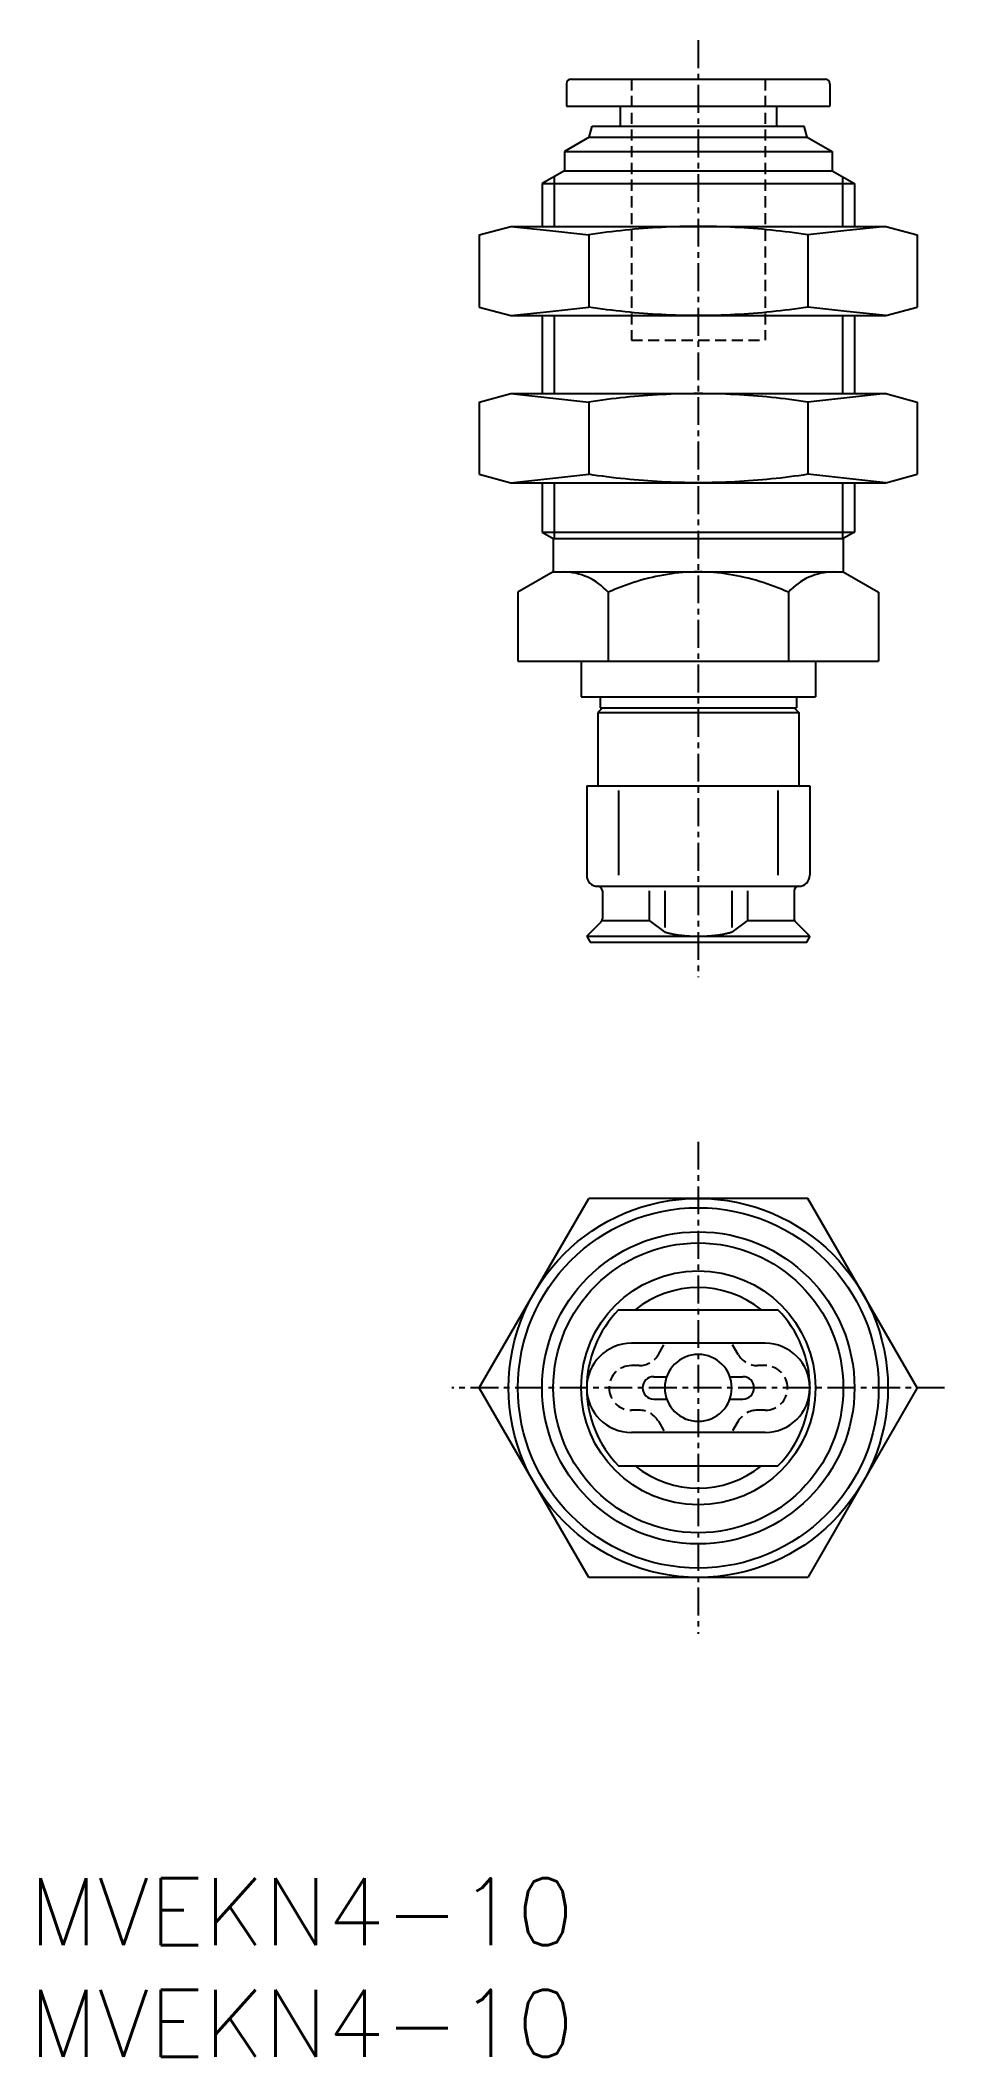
# Model space of a CAD drawing. Extents: x 0.5 to 41, y 0 to 90.4.
import ezdxf

# ---------------------------------------------------------------- set-up
doc = ezdxf.new("R2010")
doc.units = 0
doc.linetypes.add('CENTER', pattern=[2, 1.25, -0.25, 0.25, -0.25])
doc.linetypes.add('DASHED', pattern=[0.75, 0.5, -0.25])
doc.layers.get('0').update_dxf_attribs({"linetype": 'CONTINUOUS'})
doc.layers.add('CENTER', color=1, linetype='CENTER')
doc.styles.get("Standard").update_dxf_attribs({"font": 'txt.shx'})

# ---------------------------------------------------------------- blocks, each defined once
blk = doc.blocks.new('*U10')
at = {"color": 7, "linetype": 'CONTINUOUS'}
blk.add_text('MVEKN4-10', height=3, dxfattribs=at).set_placement((0, 0))
blk = doc.blocks.new('*U11')
at = {"color": 7, "linetype": 'CONTINUOUS'}
blk.add_text('MVEKN4-10', height=3, dxfattribs=at).set_placement((0, 5))

msp = doc.modelspace()

# ---------------------------------------------------------------- linework, layer by layer
at = {"color": 7, "linetype": 'CONTINUOUS'}
for p, q in [((24.3, 88.7), (35.7, 88.7)), ((24.1, 88.5), (24.1, 87.5)), ((35.9, 88.5), (35.9, 87.5)), ((24.1, 87.5), (35.9, 87.5)), ((26.5, 87.5), (26.5, 86.6)), ((33.5, 87.5), (33.5, 86.6)), ((25.116, 86.1), (24, 85.456)), ((25.116, 86.1), (25.25, 86.6)), ((25.116, 86.1), (34.884, 86.1)), ((25.25, 86.6), (34.75, 86.6)), ((34.884, 86.1), (34.75, 86.6)), ((34.884, 86.1), (36, 85.456)), ((24, 85.456), (24, 84.6)), ((24, 85.456), (36, 85.456)), ((36, 85.456), (36, 84.6)), ((24, 84.6), (23, 84.023)), ((23.541, 84.335), (23.541, 82.1)), ((24, 84.6), (36, 84.6)), ((36, 84.6), (37, 84.023)), ((36.459, 84.335), (36.459, 82.1)), ((23, 84.023), (23, 82.1)), ((23, 84.023), (37, 84.023)), ((37, 84.023), (37, 82.1)), ((20.185, 81.721), (21.6, 82.1)), ((20.185, 81.721), (20.185, 78.479)), ((21.6, 82.1), (38.4, 82.1)), ((25.093, 81.721), (25.093, 78.479)), ((34.907, 81.721), (34.907, 78.479)), ((38.4, 82.1), (39.815, 81.721)), ((39.815, 81.721), (39.815, 78.479)), ((20.185, 78.479), (21.6, 78.1)), ((21.6, 78.1), (38.4, 78.1)), ((23, 78.1), (23, 74.6)), ((23.541, 78.1), (23.541, 74.6)), ((36.459, 78.1), (36.459, 74.6)), ((37, 78.1), (37, 74.6)), ((38.4, 78.1), (39.815, 78.479)), ((20.185, 74.221), (21.6, 74.6)), ((20.185, 74.221), (20.185, 70.979)), ((21.6, 74.6), (38.4, 74.6)), ((25.093, 74.221), (25.093, 70.979)), ((34.907, 74.221), (34.907, 70.979)), ((38.4, 74.6), (39.815, 74.221)), ((39.815, 74.221), (39.815, 70.979)), ((20.185, 70.979), (21.6, 70.6)), ((21.6, 70.6), (38.4, 70.6)), ((23, 70.6), (23, 68.389)), ((23.541, 70.6), (23.541, 68.1)), ((36.459, 70.6), (36.459, 68.1)), ((37, 70.6), (37, 68.389)), ((38.4, 70.6), (39.815, 70.979)), ((23, 68.389), (37, 68.389)), ((23, 68.389), (23.5, 68.1)), ((23.5, 68.1), (23.5, 66.6)), ((23.5, 68.1), (36.5, 68.1)), ((37, 68.389), (36.5, 68.1)), ((36.5, 68.1), (36.5, 66.6)), ((23.5, 66.6), (21.917, 65.686)), ((23.5, 66.6), (36.5, 66.6)), ((36.5, 66.6), (38.083, 65.686)), ((21.917, 65.686), (21.917, 62.6)), ((25.959, 65.686), (25.959, 62.6)), ((34.041, 65.686), (34.041, 62.6)), ((38.083, 65.686), (38.083, 62.6)), ((21.917, 62.6), (38.083, 62.6)), ((24.75, 62.6), (24.75, 61)), ((35.25, 62.6), (35.25, 61)), ((24.75, 61), (35.25, 61)), ((25.6, 61), (25.6, 60.5)), ((34.4, 61), (34.4, 60.5)), ((25.7, 60.5), (25.5, 60.3)), ((25.5, 60.3), (25.5, 57)), ((25.5, 60.3), (34.5, 60.3)), ((25.6, 60.5), (34.4, 60.5)), ((34.3, 60.5), (34.5, 60.3)), ((34.5, 60.3), (34.5, 57)), ((25, 57), (35, 57)), ((25, 57), (25, 53)), ((35, 57), (35, 53)), ((26.429, 56.8), (26.429, 53)), ((33.571, 56.8), (33.571, 53)), ((25.5, 52.5), (34.5, 52.5)), ((25.7, 52.3), (25.7, 51.043)), ((27.8, 52.3), (27.8, 50.96)), ((28.5, 52.3), (28.5, 50.657)), ((31.5, 52.3), (31.5, 50.657)), ((32.2, 52.3), (32.2, 50.96)), ((34.3, 52.3), (34.3, 51.043)), ((25, 50.26), (25.641, 50.901)), ((25.7, 50.96), (27.8, 50.96)), ((27.8, 50.96), (28.5, 50.448)), ((32.2, 50.96), (31.5, 50.448)), ((32.2, 50.96), (34.3, 50.96)), ((35, 50.26), (34.359, 50.901)), ((25, 50.26), (25.15, 50)), ((25, 50.26), (35, 50.26)), ((25.15, 50), (34.85, 50)), ((35, 50.26), (34.85, 50)), ((20.185, 30), (25.093, 38.5)), ((34.907, 38.5), (25.093, 38.5)), ((39.815, 30), (34.907, 38.5)), ((26.429, 33.5), (33.571, 33.5)), ((33, 32), (27, 32)), ((25.093, 21.5), (20.185, 30)), ((39.815, 30), (34.907, 21.5)), ((33, 28), (27, 28)), ((26.429, 26.5), (33.571, 26.5)), ((34.907, 21.5), (25.093, 21.5))]:
    msp.add_line(p, q, dxfattribs=at)
at = {"color": 3, "linetype": 'DASHED'}
for p, q in [((27, 88.7), (27, 77)), ((33, 88.7), (33, 77)), ((27, 77), (33, 77)), ((28.211, 31.5), (28.5, 32)), ((31.789, 31.5), (31.5, 32)), ((27.345, 31), (27, 31)), ((33, 31), (32.655, 31)), ((27.345, 29), (27, 29)), ((33, 29), (32.655, 29)), ((28.211, 28.5), (28.5, 28)), ((31.789, 28.5), (31.5, 28))]:
    msp.add_line(p, q, dxfattribs=at)
at = {"color": 3, "linetype": 'CONTINUOUS'}
for p, q in [((28, 30.5), (28.586, 30.5)), ((31.414, 30.5), (32, 30.5)), ((28, 29.5), (28.586, 29.5)), ((31.414, 29.5), (32, 29.5))]:
    msp.add_line(p, q, dxfattribs=at)
at = {"color": 7, "linetype": 'CONTINUOUS'}
for points in [[(21.6, 82.1), (23.346, 81.91), (25.093, 81.721)], [(38.4, 82.1), (36.654, 81.91), (34.907, 81.721)], [(21.6, 78.1), (23.346, 78.29), (25.093, 78.479)], [(38.4, 78.1), (36.654, 78.29), (34.907, 78.479)], [(21.6, 74.6), (23.346, 74.41), (25.093, 74.221)], [(38.4, 74.6), (36.654, 74.41), (34.907, 74.221)], [(21.6, 70.6), (23.346, 70.79), (25.093, 70.979)], [(38.4, 70.6), (36.654, 70.79), (34.907, 70.979)]]:
    msp.add_lwpolyline(points, dxfattribs=at)
for points in [[(34.907, 81.721, 0.025379), (31.643, 82.057, 0.025956), (28.358, 82.057, 0.025382), (25.093, 81.721)], [(34.907, 78.479, -0.025379), (31.643, 78.143, -0.025956), (28.358, 78.143, -0.025382), (25.093, 78.479)], [(34.907, 74.221, 0.025379), (31.643, 74.557, 0.025956), (28.358, 74.557, 0.025382), (25.093, 74.221)], [(34.907, 70.979, -0.025379), (31.643, 70.643, -0.025956), (28.358, 70.643, -0.025382), (25.093, 70.979)], [(34.041, 65.686, 0.067071), (31.385, 66.49, 0.079618), (28.613, 66.49, 0.067027), (25.959, 65.686)], [(28.5, 50.448, 0.023449), (28.657, 50.405, 0.023449), (28.826, 50.368, 0.023449), (29.006, 50.336, 0.023449), (29.194, 50.309, 0.023449), (29.389, 50.288, 0.023449), (29.59, 50.272, 0.023449), (29.794, 50.263, 0.023449), (30, 50.26, 0.023449), (30.206, 50.263, 0.023449), (30.41, 50.272, 0.023449), (30.611, 50.288, 0.023449), (30.806, 50.309, 0.023449), (30.994, 50.336, 0.023449), (31.174, 50.368, 0.023449), (31.343, 50.405, 0.023449), (31.5, 50.448, -1)]]:
    msp.add_lwpolyline(points, format="xyb", dxfattribs=at)
for radius in [8.5, 8.083, 7, 6.5, 5.25]:
    msp.add_circle((30, 30), radius, dxfattribs=at)
for centre, radius, start, end in [((24.3, 88.5), 0.2, 90, 180), ((35.7, 88.5), 0.2, 0, 90), ((23.938, 63.909), 2.691, 41.3295, 90), ((36.062, 63.909), 2.691, 90, 138.67051), ((25.5, 53), 0.5, 180, 270), ((25.5, 52.3), 0.2, 0, 90), ((34.5, 52.3), 0.2, 90, 180), ((34.5, 53), 0.5, 270, 0), ((25.5, 51.043), 0.2, 314.99999, 0), ((34.5, 51.043), 0.2, 180, 225.00001), ((30, 30), 4.5, 51.05756, 128.94244), ((30, 30), 5, 135.573, 180), ((30, 30), 5, 0, 44.427), ((27, 30), 2, 90, 180), ((33, 30), 2, 0, 90), ((30, 30), 1.5, 0, 180), ((27, 30), 2, 180, 270), ((30, 30), 5, 180, 224.427), ((30, 30), 1.5, 180, 0), ((33, 30), 2, 270, 0), ((30, 30), 5, 315.573, 0), ((30, 30), 4.5, 231.05756, 308.94244)]:
    msp.add_arc(centre, radius, start, end, dxfattribs=at)
at = {"color": 3, "linetype": 'DASHED'}
for centre, start, end in [((27, 30), 90, 180), ((27.345, 32), 270, 330), ((32.655, 32), 210, 270), ((33, 30), 0, 90), ((27, 30), 180, 270), ((33, 30), 270, 0), ((27.345, 28), 30, 90), ((32.655, 28), 90, 150)]:
    msp.add_arc(centre, 1, start, end, dxfattribs=at)
at = {"color": 3, "linetype": 'CONTINUOUS'}
for centre, start, end in [((28, 30), 90, 180), ((28, 30), 180, 270), ((32, 30), 0, 90), ((32, 30), 270, 0)]:
    msp.add_arc(centre, 0.5, start, end, dxfattribs=at)
at = {"color": 7, "linetype": 'CONTINUOUS'}
msp.add_point((34.85, 50), dxfattribs=at)
at = {"layer": 'CENTER', "color": 1, "linetype": 'CENTER'}
for p, q in [((30, 90.447), (30, 48.43)), ((30, 41.04), (30, 18.96)), ((41.04, 30), (18.96, 30))]:
    msp.add_line(p, q, dxfattribs=at)

# ---------------------------------------------------------------- block references
at = {"color": 7, "linetype": 'CONTINUOUS'}
for name in ['*U11', '*U10']:
    msp.add_blockref(name, (0, 0), dxfattribs=at)

doc.saveas('drawing.dxf')
